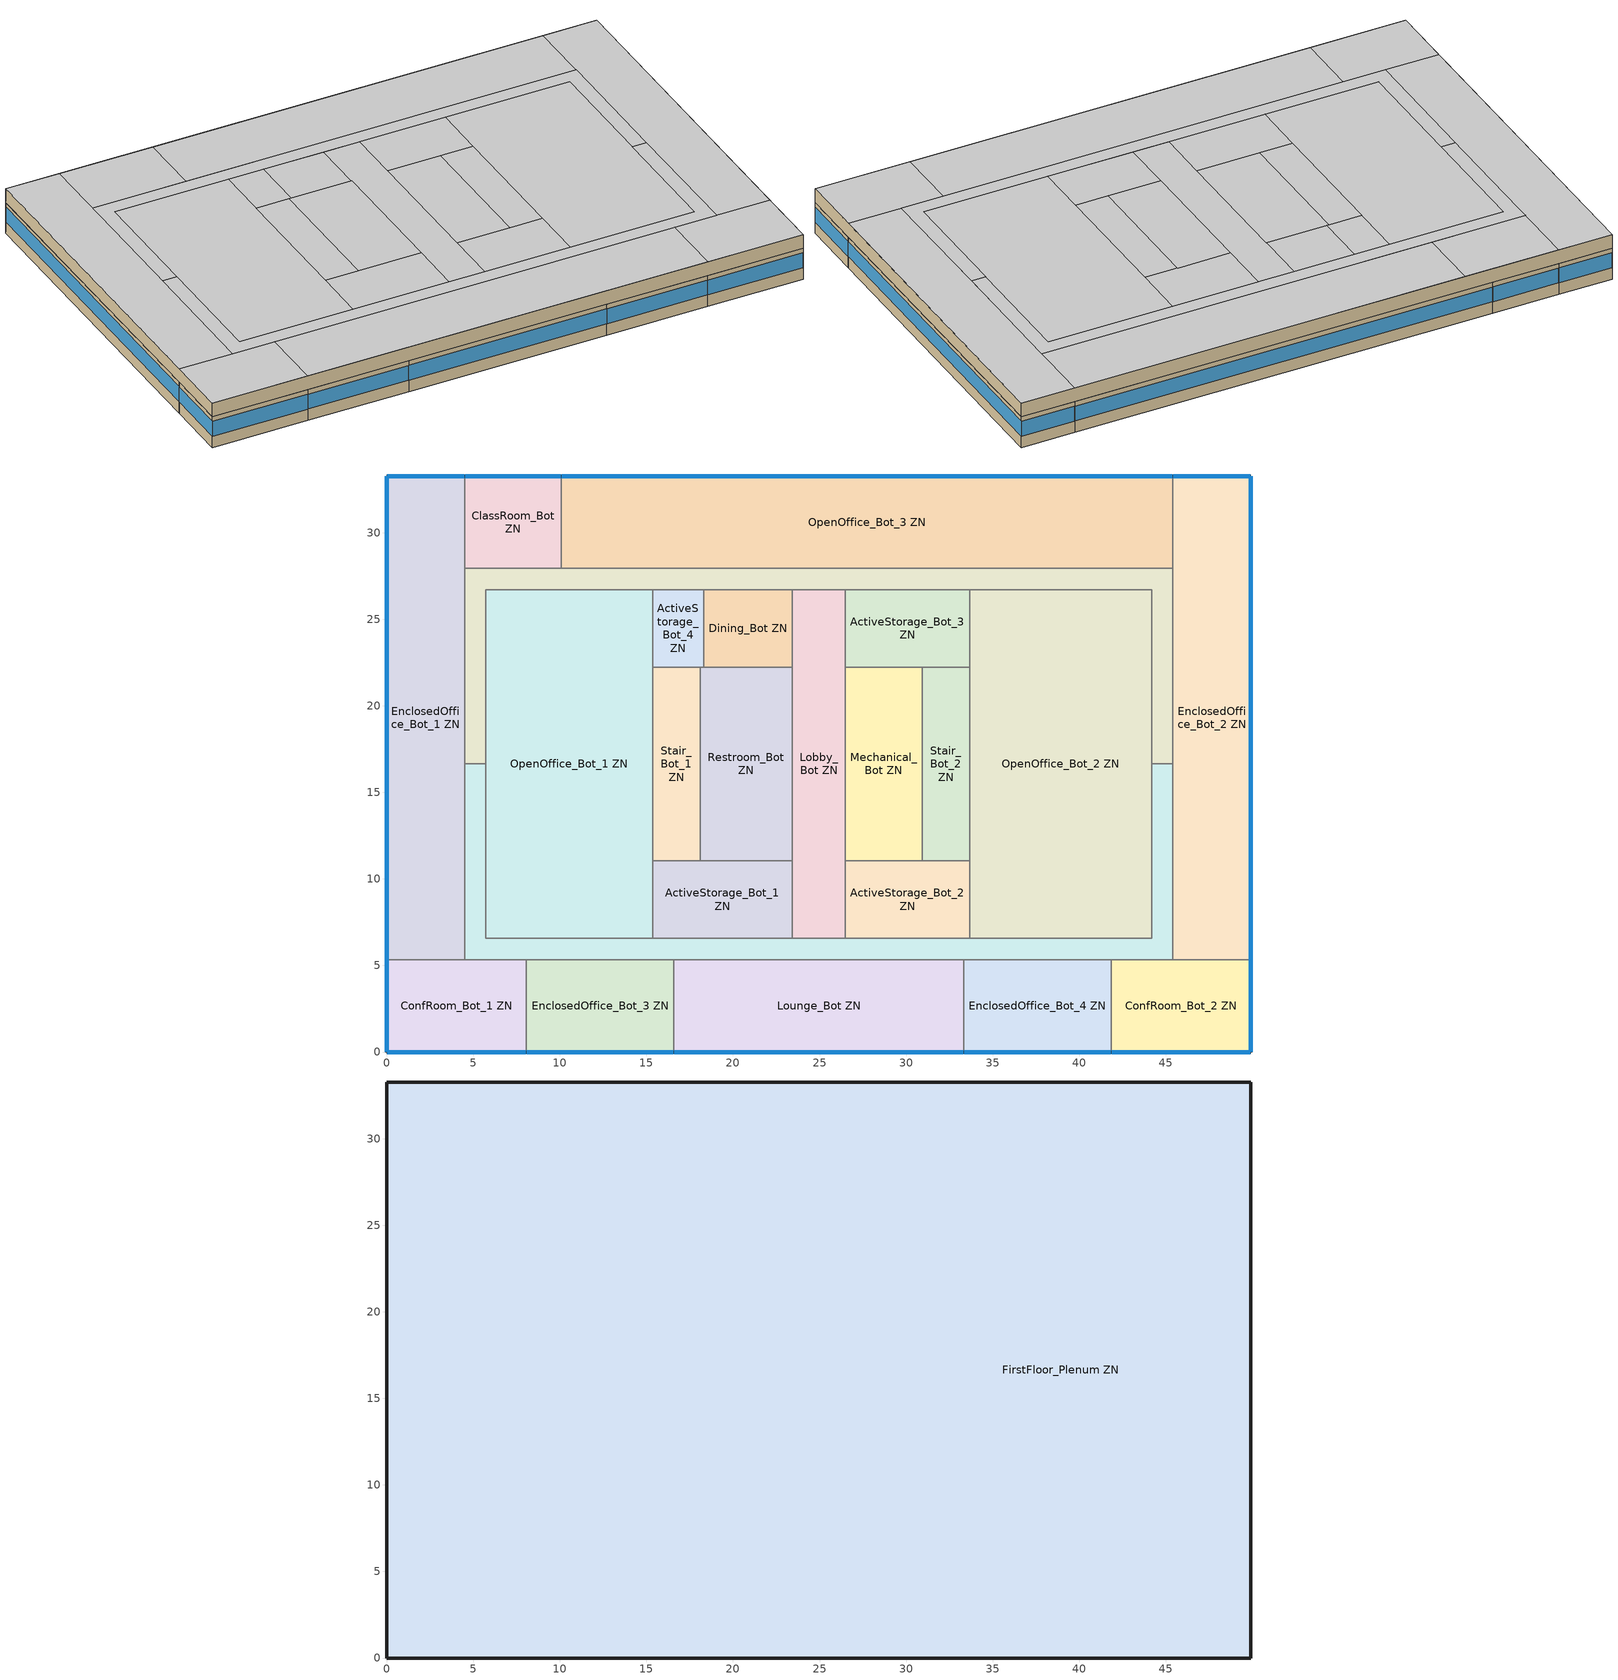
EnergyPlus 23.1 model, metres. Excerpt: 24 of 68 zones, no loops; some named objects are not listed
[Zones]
ActiveStorage_Bot_1 ZN
 floor ground (Foundation F 09 Perim 0 Area 3619): 23.43,11.04 23.43,6.56 15.35,6.56 15.35,11.04 z0
 wall to Restroom_Bot ZN (Typical Interior Wall): 23.43,11.04 18.1,11.04 z0:2.74
 wall to Stair_Bot_1 ZN (Typical Interior Wall): 18.1,11.04 15.35,11.04 z0:2.74
 wall to Lobby_Bot ZN (Typical Interior Wall): 23.43,6.56 23.43,11.04 z0:2.74
 wall to Corridor_Bot_1 ZN (Typical Interior Wall): 15.35,6.56 23.43,6.56 z0:2.74
 wall to OpenOffice_Bot_1 ZN (Typical Interior Wall): 15.35,11.04 15.35,6.56 z0:2.74
ActiveStorage_Bot_2 ZN
 floor ground (Foundation F 09 Perim 0 Area 3222): 33.67,11.04 33.67,6.56 26.48,6.56 26.48,11.04 z0
 wall to Stair_Bot_2 ZN (Typical Interior Wall): 33.67,11.04 30.93,11.04 z0:2.74
 wall to Mechanical_Bot ZN (Typical Interior Wall): 30.93,11.04 26.48,11.04 z0:2.74
 wall to OpenOffice_Bot_2 ZN (Typical Interior Wall): 33.67,6.56 33.67,11.04 z0:2.74
 wall to Corridor_Bot_1 ZN (Typical Interior Wall): 26.48,6.56 33.67,6.56 z0:2.74
 wall to Lobby_Bot ZN (Typical Interior Wall): 26.48,11.04 26.48,6.56 z0:2.74
ActiveStorage_Bot_3 ZN
 floor ground (Foundation F 09 Perim 0 Area 3222): 33.67,26.71 33.67,22.23 26.48,22.23 26.48,26.71 z0
 wall to Corridor_Bot_2 ZN (Typical Interior Wall): 33.67,26.71 26.48,26.71 z0:2.74
 wall to OpenOffice_Bot_2 ZN (Typical Interior Wall): 33.67,22.23 33.67,26.71 z0:2.74
 wall to Stair_Bot_2 ZN (Typical Interior Wall): 30.93,22.23 33.67,22.23 z0:2.74
 wall to Mechanical_Bot ZN (Typical Interior Wall): 26.48,22.23 30.93,22.23 z0:2.74
 wall to Lobby_Bot ZN (Typical Interior Wall): 26.48,26.71 26.48,22.23 z0:2.74
ActiveStorage_Bot_4 ZN
 floor ground (Foundation F 09 Perim 0 Area 1324): 18.31,26.71 18.31,22.23 15.35,22.23 15.35,26.71 z0
 wall to Corridor_Bot_2 ZN (Typical Interior Wall): 18.31,26.71 15.35,26.71 z0:2.74
 wall to Dining_Bot ZN (Typical Interior Wall): 18.31,22.23 18.31,26.71 z0:2.74
 wall to Restroom_Bot ZN (Typical Interior Wall): 18.1,22.23 18.31,22.23 z0:2.74
 wall to Stair_Bot_1 ZN (Typical Interior Wall): 15.35,22.23 18.1,22.23 z0:2.74
 wall to OpenOffice_Bot_1 ZN (Typical Interior Wall): 15.35,26.71 15.35,22.23 z0:2.74
ClassRoom_Bot ZN
 floor ground (Foundation F 09 Perim 558 Area 2979): 10.08,33.27 10.08,27.93 4.5,27.93 4.5,33.27 z0
 wall outside (Typical Insulated Steel Framed Exterior Wall R-18.18): 10.08,33.27 4.5,33.27 z0:2.74
 wall to OpenOffice_Bot_3 ZN (Typical Interior Wall): 10.08,27.93 10.08,33.27 z0:2.74
 wall to Corridor_Bot_2 ZN (Typical Interior Wall): 4.5,27.93 10.08,27.93 z0:2.74
 wall to EnclosedOffice_Bot_1 ZN (Typical Interior Wall): 4.5,33.27 4.5,27.93 z0:2.74
 window (U 0.63 SHGC 0.33 Simple Glazing Window U-0.63 SHGC 0.33): 10.06,33.27 4.53,33.27 z1.02:2.34
ConfRoom_Bot_1 ZN
 floor ground (Foundation F 09 Perim 1341 Area 4311): 8.07,5.34 8.07,0 0,0 0,5.34 z0
 wall outside (Typical Insulated Steel Framed Exterior Wall R-18.18): 0,5.34 0,0 8.07,0 z0:2.74
 wall to Corridor_Bot_1 ZN (Typical Interior Wall): 8.07,5.34 4.5,5.34 z0:2.74
 wall to EnclosedOffice_Bot_1 ZN (Typical Interior Wall): 4.5,5.34 0,5.34 z0:2.74
 wall to EnclosedOffice_Bot_3 ZN (Typical Interior Wall): 8.07,0 8.07,5.34 z0:2.74
 window (U 0.63 SHGC 0.33 Simple Glazing Window U-0.63 SHGC 0.33): 0.03,0 8.04,0 / 0,5.32 0,0.03 z1.02:2.34
ConfRoom_Bot_2 ZN
 floor ground (Foundation F 09 Perim 1341 Area 4311): 49.91,5.34 49.91,0 41.84,0 41.84,5.34 z0
 wall outside (Typical Insulated Steel Framed Exterior Wall R-18.18): 41.84,0 49.91,0 49.91,5.34 z0:2.74
 wall to EnclosedOffice_Bot_2 ZN (Typical Interior Wall): 49.91,5.34 45.41,5.34 z0:2.74
 wall to Corridor_Bot_1 ZN (Typical Interior Wall): 45.41,5.34 41.84,5.34 z0:2.74
 wall to EnclosedOffice_Bot_4 ZN (Typical Interior Wall): 41.84,5.34 41.84,0 z0:2.74
 window (U 0.63 SHGC 0.33 Simple Glazing Window U-0.63 SHGC 0.33): 49.91,0.03 49.91,5.32 / 41.87,0 49.89,0 z1.02:2.34
Corridor_Bot_1 ZN
 floor ground (Foundation F 09 Perim 0 Area 7444): 45.41,16.64 45.41,5.34 4.5,5.34 4.5,16.64 5.72,16.64 5.72,6.56 44.19,6.56 44.19,16.64 z0
 wall to Corridor_Bot_2 ZN (Typical Interior Wall): 5.72,16.64 4.5,16.64 / 45.41,16.64 44.19,16.64 z0:2.74
 wall to OpenOffice_Bot_2 ZN (Typical Interior Wall): 44.19,16.64 44.19,6.56 33.67,6.56 z0:2.74
 wall to OpenOffice_Bot_1 ZN (Typical Interior Wall): 15.35,6.56 5.72,6.56 5.72,16.64 z0:2.74
 wall to Lobby_Bot ZN (Typical Interior Wall): 26.48,6.56 23.43,6.56 z0:2.74
 wall to EnclosedOffice_Bot_2 ZN (Typical Interior Wall): 45.41,5.34 45.41,16.64 z0:2.74
 wall to EnclosedOffice_Bot_3 ZN (Typical Interior Wall): 8.07,5.34 16.57,5.34 z0:2.74
 wall to EnclosedOffice_Bot_4 ZN (Typical Interior Wall): 33.34,5.34 41.84,5.34 z0:2.74
 wall to Lounge_Bot ZN (Typical Interior Wall): 16.57,5.34 33.34,5.34 z0:2.74
 wall to EnclosedOffice_Bot_1 ZN (Typical Interior Wall): 4.5,16.64 4.5,5.34 z0:2.74
Corridor_Bot_2 ZN
 floor ground (Foundation F 09 Perim 0 Area 7444): 45.41,27.93 45.41,16.64 44.19,16.64 44.19,26.71 5.72,26.71 5.72,16.64 4.5,16.64 4.5,27.93 z0
 wall to OpenOffice_Bot_3 ZN (Typical Interior Wall): 45.41,27.93 10.08,27.93 z0:2.74
 wall to EnclosedOffice_Bot_2 ZN (Typical Interior Wall): 45.41,16.64 45.41,27.93 z0:2.74
 wall to OpenOffice_Bot_1 ZN (Typical Interior Wall): 5.72,16.64 5.72,26.71 15.35,26.71 z0:2.74
 wall to Dining_Bot ZN (Typical Interior Wall): 18.31,26.71 23.43,26.71 z0:2.74
 wall to OpenOffice_Bot_2 ZN (Typical Interior Wall): 33.67,26.71 44.19,26.71 44.19,16.64 z0:2.74
 wall to Lobby_Bot ZN (Typical Interior Wall): 23.43,26.71 26.48,26.71 z0:2.74
 wall to EnclosedOffice_Bot_1 ZN (Typical Interior Wall): 4.5,27.93 4.5,16.64 z0:2.74
Dining_Bot ZN
 floor ground (Foundation F 09 Perim 0 Area 2294): 23.43,26.71 23.43,22.23 18.31,22.23 18.31,26.71 z0
 wall to Lobby_Bot ZN (Typical Interior Wall): 23.43,22.23 23.43,26.71 z0:2.74
 wall to Restroom_Bot ZN (Typical Interior Wall): 18.31,22.23 23.43,22.23 z0:2.74
EnclosedOffice_Bot_1 ZN
 floor ground (Foundation F 09 Perim 3244 Area 1258): 4.5,33.27 4.5,5.34 0,5.34 0,33.27 z0
 wall outside (Typical Insulated Steel Framed Exterior Wall R-18.18): 4.5,33.27 0,33.27 0,5.34 z0:2.74
 window (U 0.63 SHGC 0.33 Simple Glazing Window U-0.63 SHGC 0.33): 4.48,33.27 0.03,33.27 z1.02:2.34; 0,33.25 0,5.37 z1.02:2.33
EnclosedOffice_Bot_2 ZN
 floor ground (Foundation F 09 Perim 3244 Area 1258): 49.91,33.27 49.91,5.34 45.41,5.34 45.41,33.27 z0
 wall outside (Typical Insulated Steel Framed Exterior Wall R-18.18): 49.91,5.34 49.91,33.27 45.41,33.27 z0:2.74
 wall to OpenOffice_Bot_3 ZN (Typical Interior Wall): 45.41,33.27 45.41,27.93 z0:2.74
 window (U 0.63 SHGC 0.33 Simple Glazing Window U-0.63 SHGC 0.33): 49.89,33.27 45.43,33.27 z1.02:2.34; 49.91,5.37 49.91,33.25 z1.02:2.33
EnclosedOffice_Bot_3 ZN
 floor ground (Foundation F 09 Perim 85 Area 4543): 16.57,5.34 16.57,0 8.07,0 8.07,5.34 z0
 wall outside (Typical Insulated Steel Framed Exterior Wall R-18.18): 8.07,0 16.57,0 z0:2.74
 wall to Lounge_Bot ZN (Typical Interior Wall): 16.57,0 16.57,5.34 z0:2.74
 window (U 0.63 SHGC 0.33 Simple Glazing Window U-0.63 SHGC 0.33): 8.09,0 16.55,0 z1.02:2.34
EnclosedOffice_Bot_4 ZN
 floor ground (Foundation F 09 Perim 85 Area 4543): 41.84,5.34 41.84,0 33.34,0 33.34,5.34 z0
 wall outside (Typical Insulated Steel Framed Exterior Wall R-18.18): 33.34,0 41.84,0 z0:2.74
 wall to Lounge_Bot ZN (Typical Interior Wall): 33.34,5.34 33.34,0 z0:2.74
 window (U 0.63 SHGC 0.33 Simple Glazing Window U-0.63 SHGC 0.33): 33.36,0 41.82,0 z1.02:2.34
Lobby_Bot ZN
 floor ground (Foundation F 09 Perim 0 Area 6143): 26.48,26.71 26.48,6.56 23.43,6.56 23.43,26.71 z0
 wall to Mechanical_Bot ZN (Typical Interior Wall): 26.48,11.04 26.48,22.23 z0:2.74
 wall to Restroom_Bot ZN (Typical Interior Wall): 23.43,22.23 23.43,11.04 z0:2.74
Lounge_Bot ZN
 floor ground (Foundation F 09 Perim 1676 Area 8955): 33.34,5.34 33.34,0 16.57,0 16.57,5.34 z0
 wall outside (Typical Insulated Steel Framed Exterior Wall R-18.18): 16.57,0 33.34,0 z0:2.74
 window (U 0.63 SHGC 0.33 Simple Glazing Window U-0.63 SHGC 0.33): 16.6,0 33.31,0 z1.02:2.33
Mechanical_Bot ZN
 floor ground (Foundation F 09 Perim 0 Area 4981): 30.93,22.23 30.93,11.04 26.48,11.04 26.48,22.23 z0
 wall to Stair_Bot_2 ZN (Typical Interior Wall): 30.93,11.04 30.93,22.23 z0:2.74
OpenOffice_Bot_1 ZN
 floor ground (Foundation F 09 Perim 0 Area 1941): 15.35,26.71 15.35,6.56 5.72,6.56 5.72,26.71 z0
 wall to Stair_Bot_1 ZN (Typical Interior Wall): 15.35,11.04 15.35,22.23 z0:2.74
OpenOffice_Bot_2 ZN
 floor ground (Foundation F 09 Perim 0 Area 21192): 44.19,26.71 44.19,6.56 33.67,6.56 33.67,26.71 z0
 wall to Stair_Bot_2 ZN (Typical Interior Wall): 33.67,22.23 33.67,11.04 z0:2.74
OpenOffice_Bot_3 ZN
 floor ground (Foundation F 09 Perim 3533 Area 18865): 45.41,33.27 45.41,27.93 10.08,27.93 10.08,33.27 z0
 wall outside (Typical Insulated Steel Framed Exterior Wall R-18.18): 45.41,33.27 10.08,33.27 z0:2.74
 window (U 0.63 SHGC 0.33 Simple Glazing Window U-0.63 SHGC 0.33): 45.38,33.27 10.11,33.27 z1.02:2.33
Restroom_Bot ZN
 floor ground (Foundation F 09 Perim 0 Area 5971): 23.43,22.23 23.43,11.04 18.1,11.04 18.1,22.23 z0
 wall to Stair_Bot_1 ZN (Typical Interior Wall): 18.1,22.23 18.1,11.04 z0:2.74
Stair_Bot_1 ZN
 floor ground (Foundation F 09 Perim 0 Area 3071): 18.1,22.23 18.1,11.04 15.35,11.04 15.35,22.23 z0
Stair_Bot_2 ZN
 floor ground (Foundation F 09 Perim 0 Area 3071): 33.67,22.23 33.67,11.04 30.93,11.04 30.93,22.23 z0
FirstFloor_Plenum ZN
 floor to Stair_Bot_2 ZN (Typical Interior Floor): 33.67,22.23 33.67,11.04 30.93,11.04 30.93,22.23 z2.74
 floor to ConfRoom_Bot_2 ZN (Typical Interior Floor): 49.91,5.34 49.91,0 41.84,0 41.84,5.34 z2.74
 floor to Lobby_Bot ZN (Typical Interior Floor): 26.48,26.71 26.48,6.56 23.43,6.56 23.43,26.71 z2.74
 floor to OpenOffice_Bot_3 ZN (Typical Interior Floor): 45.41,33.27 45.41,27.93 10.08,27.93 10.08,33.27 z2.74
 floor to Restroom_Bot ZN (Typical Interior Floor): 23.43,22.23 23.43,11.04 18.1,11.04 18.1,22.23 z2.74
 floor to EnclosedOffice_Bot_3 ZN (Typical Interior Floor): 16.57,5.34 16.57,0 8.07,0 8.07,5.34 z2.74
 floor to Lounge_Bot ZN (Typical Interior Floor): 33.34,5.34 33.34,0 16.57,0 16.57,5.34 z2.74
 floor to ActiveStorage_Bot_2 ZN (Typical Interior Floor): 33.67,11.04 33.67,6.56 26.48,6.56 26.48,11.04 z2.74
 floor to OpenOffice_Bot_1 ZN (Typical Interior Floor): 15.35,26.71 15.35,6.56 5.72,6.56 5.72,26.71 z2.74
 floor to ActiveStorage_Bot_4 ZN (Typical Interior Floor): 18.31,26.71 18.31,22.23 15.35,22.23 15.35,26.71 z2.74
 floor to EnclosedOffice_Bot_2 ZN (Typical Interior Floor): 49.91,33.27 49.91,5.34 45.41,5.34 45.41,33.27 z2.74
 floor to Stair_Bot_1 ZN (Typical Interior Floor): 18.1,22.23 18.1,11.04 15.35,11.04 15.35,22.23 z2.74
 floor to Corridor_Bot_2 ZN (Typical Interior Floor): 45.41,27.93 45.41,16.64 44.19,16.64 44.19,26.71 5.72,26.71 5.72,16.64 4.5,16.64 4.5,27.93 z2.74
 floor to Dining_Bot ZN (Typical Interior Floor): 23.43,26.71 23.43,22.23 18.31,22.23 18.31,26.71 z2.74
 floor to ActiveStorage_Bot_3 ZN (Typical Interior Floor): 33.67,26.71 33.67,22.23 26.48,22.23 26.48,26.71 z2.74
 floor to ClassRoom_Bot ZN (Typical Interior Floor): 10.08,33.27 10.08,27.93 4.5,27.93 4.5,33.27 z2.74
 floor to Corridor_Bot_1 ZN (Typical Interior Floor): 45.41,16.64 45.41,5.34 4.5,5.34 4.5,16.64 5.72,16.64 5.72,6.56 44.19,6.56 44.19,16.64 z2.74
 floor to OpenOffice_Bot_2 ZN (Typical Interior Floor): 44.19,26.71 44.19,6.56 33.67,6.56 33.67,26.71 z2.74
 floor to Mechanical_Bot ZN (Typical Interior Floor): 30.93,22.23 30.93,11.04 26.48,11.04 26.48,22.23 z2.74
 floor to ConfRoom_Bot_1 ZN (Typical Interior Floor): 8.07,5.34 8.07,0 0,0 0,5.34 z2.74
 floor to EnclosedOffice_Bot_4 ZN (Typical Interior Floor): 41.84,5.34 41.84,0 33.34,0 33.34,5.34 z2.74
 floor to ActiveStorage_Bot_1 ZN (Typical Interior Floor): 23.43,11.04 23.43,6.56 15.35,6.56 15.35,11.04 z2.74
 floor to EnclosedOffice_Bot_1 ZN (Typical Interior Floor): 4.5,33.27 4.5,5.34 0,5.34 0,33.27 z2.74
 wall outside (Typical Insulated Steel Framed Exterior Wall R-18.18): 49.91,33.27 0,33.27 0,0 49.91,0 49.91,33.27 z2.74:3.96
 ceiling to Mechanical_Mid ZN (Typical Interior Ceiling): 30.93,11.04 30.93,22.23 26.48,22.23 26.48,11.04 z3.96
 ceiling to ActiveStorage_Mid_3 ZN (Typical Interior Ceiling): 33.67,22.23 33.67,26.71 26.48,26.71 26.48,22.23 z3.96
 ceiling to Corridor_Mid_1 ZN (Typical Interior Ceiling): 45.41,5.34 45.41,16.64 44.19,16.64 44.19,6.56 5.72,6.56 5.72,16.64 4.5,16.64 4.5,5.34 z3.96
 ceiling to EnclosedOffice_Mid_1 ZN (Typical Interior Ceiling): 4.5,5.34 4.5,33.27 0,33.27 0,5.34 z3.96
 ceiling to ActiveStorage_Mid_1 ZN (Typical Interior Ceiling): 23.43,6.56 23.43,11.04 15.35,11.04 15.35,6.56 z3.96
 ceiling to Stair_Mid_2 ZN (Typical Interior Ceiling): 33.67,11.04 33.67,22.23 30.93,22.23 30.93,11.04 z3.96
 ceiling to ActiveStorage_Mid_2 ZN (Typical Interior Ceiling): 33.67,6.56 33.67,11.04 26.48,11.04 26.48,6.56 z3.96
 ceiling to Stair_Mid_1 ZN (Typical Interior Ceiling): 18.1,11.04 18.1,22.23 15.35,22.23 15.35,11.04 z3.96
 ceiling to OpenOffice_Mid_2 ZN (Typical Interior Ceiling): 44.19,6.56 44.19,26.71 33.67,26.71 33.67,6.56 z3.96
 ceiling to Corridor_Mid_2 ZN (Typical Interior Ceiling): 45.41,16.64 45.41,27.93 4.5,27.93 4.5,16.64 5.72,16.64 5.72,26.71 44.19,26.71 44.19,16.64 z3.96
 ceiling to OpenOffice_Mid_1 ZN (Typical Interior Ceiling): 15.35,6.56 15.35,26.71 5.72,26.71 5.72,6.56 z3.96
 ceiling to OpenOffice_Mid_4 ZN (Typical Interior Ceiling): 41.84,0 41.84,5.34 8.07,5.34 8.07,0 z3.96
 ceiling to ConfRoom_Mid_1 ZN (Typical Interior Ceiling): 8.07,0 8.07,5.34 0,5.34 0,0 z3.96
 ceiling to EnclosedOffice_Mid_3 ZN (Typical Interior Ceiling): 12.39,27.93 12.39,33.27 4.5,33.27 4.5,27.93 z3.96
 ceiling to ConfRoom_Mid_2 ZN (Typical Interior Ceiling): 49.91,0 49.91,5.34 41.84,5.34 41.84,0 z3.96
 ceiling to EnclosedOffice_Mid_2 ZN (Typical Interior Ceiling): 49.91,5.34 49.91,33.27 45.41,33.27 45.41,5.34 z3.96
 ceiling to OpenOffice_Mid_3 ZN (Typical Interior Ceiling): 45.41,27.93 45.41,33.27 12.39,33.27 12.39,27.93 z3.96
 ceiling to Restroom_Mid ZN (Typical Interior Ceiling): 23.43,11.04 23.43,22.23 18.1,22.23 18.1,11.04 z3.96
 ceiling to Lobby_Mid ZN (Typical Interior Ceiling): 26.48,6.56 26.48,26.71 23.43,26.71 23.43,6.56 z3.96
 ceiling to ActiveStorage_Mid_4 ZN (Typical Interior Ceiling): 18.31,22.23 18.31,26.71 15.35,26.71 15.35,22.23 z3.96
 ceiling to Dining_Mid ZN (Typical Interior Ceiling): 23.43,22.23 23.43,26.71 18.31,26.71 18.31,22.23 z3.96
[Building]
-MediumOfficeDetailed-ASHRAE 169-2013-5B created: 2023-06-22 23:55:44 -0700: North Axis {deg}=0; Terrain=City
[Site:Location]
Denver-Aurora-Buckley AFB_CO_USA: Latitude {deg}=39.72; Longitude {deg}=-104.75; Time Zone {hr}=-7; Elevation {m}=1726
[SizingPeriod:DesignDay] Day of Month=21; Dry-Bulb Temperature Range Modifier Type=DefaultMultipliers; Humidity Condition Type=Wetbulb; Barometric Pressure {Pa}=82237; Rain Indicator=No; Snow Indicator=No; Daylight Saving Time Indicator=No; Begin Environment Reset Mode=FullResetAtBeginEnvironment
Name | Month | Day Type | Maximum Dry-Bulb Temperature {C} | Daily Dry-Bulb Temperature Range {deltaC} | Wetbulb or DewPoint at Maximum Dry-Bulb {C} | Wind Speed {m/s} | Wind Direction {deg} | Solar Model Indicator | ASHRAE Clear Sky Optical Depth for Beam Irradiance (taub) | ASHRAE Clear Sky Optical Depth for Diffuse Irradiance (taud) | Sky Clearness
Denver-Aurora-Buckley.AFB_CO_USA Ann Clg .4% Condns DB=>MWB | 7 | SummerDesignDay | 33.9 | 14.8 | 15 | 3.6 | 30 | ASHRAETau | 0.423 | 2.02
Denver-Aurora-Buckley.AFB_CO_USA Ann Htg 99.6% Condns DB | 12 | WinterDesignDay | -17.9 | 0 | -17.9 | 2.5 | 180 | ASHRAEClearSky |  |  | 0
[Site:GroundTemperature:FCfactorMethod]
January Ground Temperature {C}=7.1; February Ground Temperature {C}=3; March Ground Temperature {C}=-1; April Ground Temperature {C}=0.8; May Ground Temperature {C}=-0.2; June Ground Temperature {C}=4.8; July Ground Temperature {C}=6.1; August Ground Temperature {C}=13.7; September Ground Temperature {C}=22.2; October Ground Temperature {C}=22.7; November Ground Temperature {C}=21.7; December Ground Temperature {C}=18.5
[Site:WaterMainsTemperature]
Calculation Method=Correlation; Annual Average Outdoor Air Temperature {C}=9.95; Maximum Difference In Monthly Average Outdoor Air Temperatures {deltaC}=23.7
[Material] Thermal Absorptance=0.9; Solar Absorptance=0.7
Name | Roughness | Thickness {m} | Conductivity {W/m-K} | Density {kg/m3} | Specific Heat {J/kg-K} | Visible Absorptance
100mm Normalweight concrete floor | MediumSmooth | 0.1016 | 2.31 | 2322 | 832 | 0.7
25mm Stucco | Smooth | 0.0254 | 0.72 | 1856 | 840 | 0.7
5/8 in. Gypsum Board | MediumSmooth | 0.0159 | 0.16 | 800 | 1090 | 0.7
G01 13mm gypsum board | Smooth | 0.0127 | 0.16 | 800 | 1090 | 0.5
Std Wood 6inch | MediumSmooth | 0.15 | 0.12 | 540 | 1210 | 0.7
[Material:NoMass] Thermal Absorptance=0.9; Solar Absorptance=0.7
Name | Roughness | Thermal Resistance {m2-K/W} | Visible Absorptance
CP02 CARPET PAD | VeryRough | 0.21648 | 0.8
Typical Insulation R-16.0 | Smooth | 2.81828 | 0.7
[WindowMaterial:SimpleGlazingSystem]
U 0.63 SHGC 0.33 Simple Glazing U-0.63 SHGC 0.33: U-Factor {W/m2-K}=3.57731; Solar Heat Gain Coefficient=0.33
[Construction]
InteriorFurnishings: Std Wood 6inch
Typical Insulated Steel Framed Exterior Wall R-18.18: 25mm Stucco, 5/8 in. Gypsum Board, Typical Insulation R-16.0, 5/8 in. Gypsum Board
Typical Interior Ceiling: CP02 CARPET PAD, 100mm Normalweight concrete floor
Typical Interior Floor: 100mm Normalweight concrete floor, CP02 CARPET PAD
Typical Interior Wall: G01 13mm gypsum board, G01 13mm gypsum board
U 0.63 SHGC 0.33 Simple Glazing Window U-0.63 SHGC 0.33: U 0.63 SHGC 0.33 Simple Glazing U-0.63 SHGC 0.33
[Construction:FfactorGroundFloor] F-Factor {W/m-K}=0.899982
Name | Area {m2} | PerimeterExposed {m}
Foundation F 09 Perim 0 Area 1324 | 13.2423 | 0
Foundation F 09 Perim 0 Area 1941 | 194.104 | 0
Foundation F 09 Perim 0 Area 21192 | 211.924 | 0
Foundation F 09 Perim 0 Area 2294 | 22.9429 | 0
Foundation F 09 Perim 0 Area 3071 | 30.7059 | 0
Foundation F 09 Perim 0 Area 3222 | 32.2239 | 0
Foundation F 09 Perim 0 Area 3619 | 36.1853 | 0
Foundation F 09 Perim 0 Area 4981 | 49.8082 | 0
Foundation F 09 Perim 0 Area 5971 | 59.7059 | 0
Foundation F 09 Perim 0 Area 6143 | 61.4273 | 0
Foundation F 09 Perim 0 Area 7444 | 74.4405 | 0
Foundation F 09 Perim 1341 Area 4311 | 43.1055 | 13.4112
Foundation F 09 Perim 1676 Area 8955 | 89.5522 | 16.764
Foundation F 09 Perim 3244 Area 1258 | 125.799 | 32.4358
Foundation F 09 Perim 3533 Area 18865 | 188.648 | 35.32505
Foundation F 09 Perim 558 Area 2979 | 29.791 | 5.578475
Foundation F 09 Perim 85 Area 4543 | 45.4291 | 8.50424
[Space]
Name | Zone | Space Type
ActiveStorage_Bot_1 | ActiveStorage_Bot_1 ZN | MediumOffice - Storage
ActiveStorage_Bot_2 | ActiveStorage_Bot_2 ZN | MediumOffice - Storage
ActiveStorage_Bot_3 | ActiveStorage_Bot_3 ZN | MediumOffice - Storage
ActiveStorage_Bot_4 | ActiveStorage_Bot_4 ZN | MediumOffice - Storage
ClassRoom_Bot | ClassRoom_Bot ZN | MediumOffice - Classroom
ConfRoom_Bot_1 | ConfRoom_Bot_1 ZN | MediumOffice - Conference
ConfRoom_Bot_2 | ConfRoom_Bot_2 ZN | MediumOffice - Conference
Corridor_Bot_1 | Corridor_Bot_1 ZN | MediumOffice - Corridor
Corridor_Bot_2 | Corridor_Bot_2 ZN | MediumOffice - Corridor
Dining_Bot | Dining_Bot ZN | MediumOffice - Dining
EnclosedOffice_Bot_1 | EnclosedOffice_Bot_1 ZN | MediumOffice - ClosedOffice
EnclosedOffice_Bot_2 | EnclosedOffice_Bot_2 ZN | MediumOffice - ClosedOffice
EnclosedOffice_Bot_3 | EnclosedOffice_Bot_3 ZN | MediumOffice - ClosedOffice
EnclosedOffice_Bot_4 | EnclosedOffice_Bot_4 ZN | MediumOffice - ClosedOffice
FirstFloor_Plenum | FirstFloor_Plenum ZN | Plenum Space Type
Lobby_Bot | Lobby_Bot ZN | MediumOffice - Lobby
Lounge_Bot | Lounge_Bot ZN | MediumOffice - Lobby
Mechanical_Bot | Mechanical_Bot ZN | MediumOffice - Elec/MechRoom
OpenOffice_Bot_1 | OpenOffice_Bot_1 ZN | MediumOffice - OpenOffice
OpenOffice_Bot_2 | OpenOffice_Bot_2 ZN | MediumOffice - OpenOffice
OpenOffice_Bot_3 | OpenOffice_Bot_3 ZN | MediumOffice - OpenOffice
Restroom_Bot | Restroom_Bot ZN | MediumOffice - Restroom
Stair_Bot_1 | Stair_Bot_1 ZN | MediumOffice - Stair
Stair_Bot_2 | Stair_Bot_2 ZN | MediumOffice - Stair
[SpaceList]
MediumOffice - Storage: ActiveStorage_Bot_2, ActiveStorage_Bot_4, ActiveStorage_Mid_4, ActiveStorage_Mid_2, ActiveStorage_Bot_3, ActiveStorage_Bot_1, ActiveStorage_Mid_1, ActiveStorage_Top_2, ActiveStorage_Mid_3, ActiveStorage_Top_4, ActiveStorage_Top_3, ActiveStorage_Top_1
MediumOffice - Classroom: ClassRoom_Bot
MediumOffice - Conference: ConfRoom_Bot_1, ConfRoom_Bot_2, ConfRoom_Top_2, ConfRoom_Mid_2, ConfRoom_Mid_1, ConfRoom_Top_1
MediumOffice - Corridor: Corridor_Bot_1, Corridor_Bot_2, Corridor_Top_1, Corridor_Mid_1, Corridor_Mid_2, Corridor_Top_2
MediumOffice - Dining: Dining_Bot, Dining_Mid, Dining_Top
MediumOffice - ClosedOffice: EnclosedOffice_Top_3, EnclosedOffice_Bot_3, EnclosedOffice_Bot_1, EnclosedOffice_Bot_4, EnclosedOffice_Mid_2, EnclosedOffice_Bot_2, EnclosedOffice_Mid_1, EnclosedOffice_Mid_3, EnclosedOffice_Top_2, EnclosedOffice_Top_1
Plenum Space Type: MidFloor_Plenum, FirstFloor_Plenum, TopFloor_Plenum
MediumOffice - Lobby: Lounge_Bot, Lobby_Bot, Lobby_Top, Lobby_Mid
MediumOffice - Elec/MechRoom: Mechanical_Bot, Mechanical_Mid, Mechanical_Top
MediumOffice - OpenOffice: OpenOffice_Top_4, OpenOffice_Mid_1, OpenOffice_Top_1, OpenOffice_Bot_2, OpenOffice_Bot_3, OpenOffice_Bot_1, OpenOffice_Top_3, OpenOffice_Mid_4, OpenOffice_Mid_2, OpenOffice_Mid_3, OpenOffice_Top_2
MediumOffice - Restroom: Restroom_Bot, Restroom_Mid, Restroom_Top
MediumOffice - Stair: Stair_Top_2, Stair_Bot_2, Stair_Bot_1, Stair_Mid_2, Stair_Top_1, Stair_Mid_1
[Zone] Multiplier=1
Name | Part of Total Floor Area
ActiveStorage_Bot_1 ZN; ActiveStorage_Bot_2 ZN; ActiveStorage_Bot_3 ZN; ActiveStorage_Bot_4 ZN; ClassRoom_Bot ZN; ConfRoom_Bot_1 ZN; ConfRoom_Bot_2 ZN; Corridor_Bot_1 ZN; Corridor_Bot_2 ZN; Dining_Bot ZN; EnclosedOffice_Bot_1 ZN; EnclosedOffice_Bot_2 ZN; EnclosedOffice_Bot_3 ZN; EnclosedOffice_Bot_4 ZN; Lobby_Bot ZN; Lounge_Bot ZN; Mechanical_Bot ZN; OpenOffice_Bot_1 ZN; OpenOffice_Bot_2 ZN; OpenOffice_Bot_3 ZN; Restroom_Bot ZN; Stair_Bot_1 ZN; Stair_Bot_2 ZN | Yes
FirstFloor_Plenum ZN | No
[InternalMass] Construction=InteriorFurnishings
Name | Zone or ZoneList | Space or SpaceList | Surface Area {m2}
ActiveStorage_Bot_1 Mass | ActiveStorage_Bot_1 ZN | ActiveStorage_Bot_1 | 72.3705
ActiveStorage_Bot_2 Mass | ActiveStorage_Bot_2 ZN | ActiveStorage_Bot_2 | 64.4479
ActiveStorage_Bot_3 Mass | ActiveStorage_Bot_3 ZN | ActiveStorage_Bot_3 | 64.4479
ActiveStorage_Bot_4 Mass | ActiveStorage_Bot_4 ZN | ActiveStorage_Bot_4 | 26.4846
ClassRoom_Bot Mass | ClassRoom_Bot ZN | ClassRoom_Bot | 59.582
ConfRoom_Bot_1 Mass | ConfRoom_Bot_1 ZN | ConfRoom_Bot_1 | 86.211
ConfRoom_Bot_2 Mass | ConfRoom_Bot_2 ZN | ConfRoom_Bot_2 | 86.211
Corridor_Bot_1 Mass | Corridor_Bot_1 ZN | Corridor_Bot_1 | 148.881
Corridor_Bot_2 Mass | Corridor_Bot_2 ZN | Corridor_Bot_2 | 148.881
Dining_Bot Mass | Dining_Bot ZN | Dining_Bot | 45.8859
EnclosedOffice_Bot_1 Mass | EnclosedOffice_Bot_1 ZN | EnclosedOffice_Bot_1 | 251.597
EnclosedOffice_Bot_2 Mass | EnclosedOffice_Bot_2 ZN | EnclosedOffice_Bot_2 | 251.597
EnclosedOffice_Bot_3 Mass | EnclosedOffice_Bot_3 ZN | EnclosedOffice_Bot_3 | 90.8582
EnclosedOffice_Bot_4 Mass | EnclosedOffice_Bot_4 ZN | EnclosedOffice_Bot_4 | 90.8582
FirstFloor_Plenum Mass | FirstFloor_Plenum ZN | FirstFloor_Plenum | 3321.48
Lobby_Bot Mass | Lobby_Bot ZN | Lobby_Bot | 122.855
Lounge_Bot Mass | Lounge_Bot ZN | Lounge_Bot | 179.104
Mechanical_Bot Mass | Mechanical_Bot ZN | Mechanical_Bot | 99.6165
OpenOffice_Bot_1 Mass | OpenOffice_Bot_1 ZN | OpenOffice_Bot_1 | 388.208
OpenOffice_Bot_2 Mass | OpenOffice_Bot_2 ZN | OpenOffice_Bot_2 | 423.848
OpenOffice_Bot_3 Mass | OpenOffice_Bot_3 ZN | OpenOffice_Bot_3 | 377.296
Restroom_Bot Mass | Restroom_Bot ZN | Restroom_Bot | 119.412
Stair_Bot_1 Mass | Stair_Bot_1 ZN | Stair_Bot_1 | 61.4118
Stair_Bot_2 Mass | Stair_Bot_2 ZN | Stair_Bot_2 | 61.4118
[People] Number of People Schedule=OfficeMedium BLDG_OCC_SCH; Number of People Calculation Method=People/Area; Fraction Radiant=0.3; Activity Level Schedule=OfficeMedium ACTIVITY_SCH; Work Efficiency Schedule=Work Efficiency Schedule; Clothing Insulation Schedule=Clothing Schedule; Air Velocity Schedule=Air Velocity Schedule
Name | Zone or ZoneList or Space or SpaceList | People per Floor Area {person/m2}
MediumOffice - Classroom People | MediumOffice - Classroom | 0.376737
MediumOffice - Conference People | MediumOffice - Conference | 0.538196
MediumOffice - Dining People | MediumOffice - Dining | 0.107639
MediumOffice - ClosedOffice People | MediumOffice - ClosedOffice | 0.0511286
MediumOffice - Lobby People | MediumOffice - Lobby | 0.107639
MediumOffice - OpenOffice People | MediumOffice - OpenOffice | 0.0565105
[Lights] Schedule=OfficeMedium BLDG_LIGHT_SCH_2013; Design Level Calculation Method=Watts/Area; Return Air Fraction=0; Fraction Radiant=0.7; Fraction Visible=0.2; Fraction Replaceable=0
Name | Zone or ZoneList or Space or SpaceList | Watts per Zone Floor Area {W/m2}
MediumOffice - Storage Lights | MediumOffice - Storage | 4.09029
MediumOffice - Classroom Lights | MediumOffice - Classroom | 7.64238
MediumOffice - Conference Lights | MediumOffice - Conference | 10.441
MediumOffice - Corridor Lights | MediumOffice - Corridor | 4.4132
MediumOffice - Dining Lights | MediumOffice - Dining | 4.62848
MediumOffice - ClosedOffice Lights | MediumOffice - ClosedOffice | 7.96529
MediumOffice - Lobby Lights | MediumOffice - Lobby | 9.04168
MediumOffice - Elec/MechRoom Lights | MediumOffice - Elec/MechRoom | 4.62848
MediumOffice - OpenOffice Lights | MediumOffice - OpenOffice | 6.56599
MediumOffice - Restroom Lights | MediumOffice - Restroom | 6.78126
MediumOffice - Stair Lights | MediumOffice - Stair | 5.27432
[ElectricEquipment] Fraction Radiant=0.5
Name | Zone or ZoneList or Space or SpaceList | Schedule | Design Level Calculation Method | Watts per Zone Floor Area {W/m2} | Fraction Latent | Fraction Lost | Design Level {W}
MediumOffice - Classroom Elec Equip | MediumOffice - Classroom | OfficeMedium BLDG_EQUIP_SCH_2013 | Watts/Area | 9.99967 | 0 | 0
MediumOffice - Conference Elec Equip | MediumOffice - Conference | OfficeMedium BLDG_EQUIP_SCH_2013 | Watts/Area | 10.7639 | 0 | 0
MediumOffice - Corridor Elec Equip | MediumOffice - Corridor | OfficeMedium BLDG_EQUIP_SCH_2013 | Watts/Area | 3.12153 | 0 | 0
MediumOffice - Dining Elec Equip | MediumOffice - Dining | OfficeMedium BLDG_EQUIP_SCH_2013 | Watts/Area | 10.7639 | 0 | 0
MediumOffice - ClosedOffice Elec Equip | MediumOffice - ClosedOffice | OfficeMedium BLDG_EQUIP_SCH_2013 | Watts/Area | 9.3646 | 0 | 0
MediumOffice - Lobby Elec Equip | MediumOffice - Lobby | OfficeMedium BLDG_EQUIP_SCH_2013 | Watts/Area | 2.90626 | 0 | 0
2 Elevator Fans | Lobby_Bot | OfficeMedium ELEV_LIGHT_FAN_SCH_ADD_DF | EquipmentLevel |  |  |  | 61.9152
2 Elevator Lift Motors | Lobby_Bot | OfficeMedium BLDG_ELEVATORS | EquipmentLevel |  |  |  | 32110
2 Elevator Lights | Lobby_Bot | OfficeMedium ELEV_LIGHT_FAN_SCH_ADD_DF | EquipmentLevel |  |  |  | 64.6971
MediumOffice - Elec/MechRoom Elec Equip | MediumOffice - Elec/MechRoom | OfficeMedium BLDG_EQUIP_SCH_2013 | Watts/Area | 2.90626 | 0 | 0
MediumOffice - OpenOffice Elec Equip | MediumOffice - OpenOffice | OfficeMedium BLDG_EQUIP_SCH_2013 | Watts/Area | 10.3334 | 0 | 0
MediumOffice - Restroom Elec Equip | MediumOffice - Restroom | OfficeMedium BLDG_EQUIP_SCH_2013 | Watts/Area | 2.90626 | 0 | 0
[Daylighting:Controls] Lighting Control Type=Continuous; Minimum Input Power Fraction for Continuous or ContinuousOff Dimming Control=0.2; Minimum Light Output Fraction for Continuous or ContinuousOff Dimming Control=0.2; Number of Stepped Control Steps=1; Probability Lighting will be Reset When Needed in Manual Stepped Control=1; Glare Calculation Azimuth Angle of View Direction Clockwise from Zone y-Axis {deg}=-0; Maximum Allowable Discomfort Glare Index=22
Name | Zone or Space | Glare Calculation Daylighting Reference Point | Daylighting Reference Point 1 | Fraction of Lights Controlled by Reference Point 1 | Illuminance Setpoint at Reference Point 1 {lux} | Daylighting Reference Point 2 | Fraction of Lights Controlled by Reference Point 2 | Illuminance Setpoint at Reference Point 2 {lux}
ConfRoom_Bot_1 ZN DaylightingControls | ConfRoom_Bot_1 ZN | ConfRoom_Bot_1 Daylt Sensor 1 | ConfRoom_Bot_1 Daylt Sensor 1 | 0.601 | 375 | ConfRoom_Bot_1 Daylt Sensor 2 | 0.347 | 375
ConfRoom_Bot_2 ZN DaylightingControls | ConfRoom_Bot_2 ZN | ConfRoom_Bot_2 Daylt Sensor 1 | ConfRoom_Bot_2 Daylt Sensor 1 | 0.601 | 375 | ConfRoom_Bot_2 Daylt Sensor 2 | 0.347 | 375
Lounge_Bot ZN DaylightingControls | Lounge_Bot ZN | Lounge_Bot Daylt Sensor 1 | Lounge_Bot Daylt Sensor 1 | 0.437 | 300 | Lounge_Bot Daylt Sensor 2 | 0.437 | 300
OpenOffice_Bot_3 ZN DaylightingControls | OpenOffice_Bot_3 ZN | OpenOffice_Bot_3 Daylt Sensor 1 | OpenOffice_Bot_3 Daylt Sensor 1 | 0.436 | 375 | OpenOffice_Bot_3 Daylt Sensor 2 | 0.436 | 375
[ZoneInfiltration:DesignFlowRate]
Name | Zone or ZoneList or Space or SpaceList | Schedule | Design Flow Rate Calculation Method | Flow Rate per Exterior Surface Area {m3/s-m2} | Constant Term Coefficient | Temperature Term Coefficient | Velocity Term Coefficient | Velocity Squared Term Coefficient | Design Flow Rate {m3/s}
ClassRoom_Bot Infiltration | ClassRoom_Bot | OfficeMedium INFIL_SCH_PNNL | Flow/ExteriorArea | 0.000569573 | 0 | 0 | 0.224 | 0
ConfRoom_Bot_1 Infiltration | ConfRoom_Bot_1 | OfficeMedium INFIL_SCH_PNNL | Flow/ExteriorArea | 0.000569573 | 0 | 0 | 0.224 | 0
ConfRoom_Bot_2 Infiltration | ConfRoom_Bot_2 | OfficeMedium INFIL_SCH_PNNL | Flow/ExteriorArea | 0.000569573 | 0 | 0 | 0.224 | 0
EnclosedOffice_Bot_1 Infiltration | EnclosedOffice_Bot_1 | OfficeMedium INFIL_SCH_PNNL | Flow/ExteriorArea | 0.000569573 | 0 | 0 | 0.224 | 0
EnclosedOffice_Bot_2 Infiltration | EnclosedOffice_Bot_2 | OfficeMedium INFIL_SCH_PNNL | Flow/ExteriorArea | 0.000569573 | 0 | 0 | 0.224 | 0
EnclosedOffice_Bot_3 Infiltration | EnclosedOffice_Bot_3 | OfficeMedium INFIL_SCH_PNNL | Flow/ExteriorArea | 0.000569573 | 0 | 0 | 0.224 | 0
EnclosedOffice_Bot_4 Infiltration | EnclosedOffice_Bot_4 | OfficeMedium INFIL_SCH_PNNL | Flow/ExteriorArea | 0.000569573 | 0 | 0 | 0.224 | 0
FirstFloor_Plenum Infiltration | FirstFloor_Plenum | Always On Discrete | Flow/ExteriorArea | 0.000569573 | 0 | 0 | 0.224 | 0
entry door Infiltration | Lounge_Bot | OfficeMedium INFIL_Door_Opening_SCH | Flow/Zone |  |  |  |  |  | 0.67866
Lounge_Bot Infiltration | Lounge_Bot | OfficeMedium INFIL_SCH_PNNL | Flow/ExteriorArea | 0.000569573 | 0 | 0 | 0.224 | 0
OpenOffice_Bot_3 Infiltration | OpenOffice_Bot_3 | OfficeMedium INFIL_SCH_PNNL | Flow/ExteriorArea | 0.000569573 | 0 | 0 | 0.224 | 0
[Exterior:Lights] Control Option=AstronomicalClock
Name | Schedule | Design Level {W}
NonDimming Exterior Lights Def | OfficeMedium Exterior_lighting_schedule_a | 623.03
Occ Sensing Exterior Lights Def | OfficeMedium Exterior_lighting_schedule_b | 7476.45
[AirLoopHVAC:ReturnPlenum]
Air Loop HVAC Return Plenum 1: Zone=FirstFloor_Plenum ZN
[EnergyManagementSystem:Sensor] Output:Variable or Output:Meter Index Key=Environment; Output:Variable or Output:Meter=Site Outdoor Air Drybulb Temperature
OAT; OAT_1; OAT_2
[EnergyManagementSystem:Actuator] Actuated Component Type=Schedule:Year; Actuated Component Control Type=Schedule Value
Name | Actuated Component Unique
SYS21ZonePVAV1ClgSch0; SYS21ZonePVAVClgSch0; SYS23ZonePVAVClgSch0 | OfficeMedium CLGSETP_SCH_YES_OPTIMUM - occupant standby mode
SYS21ZonePVAV1HtgSch0; SYS21ZonePVAVHtgSch0; SYS23ZonePVAVHtgSch0 | OfficeMedium HTGSETP_SCH_YES_OPTIMUM - occupant standby mode
[Schedule:Day:Interval]
OfficeMedium BLDG_LIGHT_SCH_2013 Sun Day: No, 06:00, 0.05, 18:00, 0.0431163, 24:00, 0.05
OfficeMedium BLDG_LIGHT_SCH_2013 Wkdy Day: No, 05:00, 0.05, 06:00, 0.1, 07:00, 0.0862326, 08:00, 0.258698, 17:00, 0.776093, 18:00, 0.431163, 20:00, 0.258698, 22:00, 0.172465, 23:00, 0.0862326, 24:00, 0.0431163
OfficeMedium BLDG_LIGHT_SCH_2013 Sat Day: No, 06:00, 0.05, 08:00, 0.0862326, 12:00, 0.258698, 17:00, 0.129349, 19:00, 0.0431163, 24:00, 0.05
Schedule Day 5; OfficeMedium BLDG_LIGHT_SCH_2013 Winter Design Day; OfficeMedium BLDG_OCC_SCH Winter Design Day; Work Efficiency Schedule Default; Schedule Day 8; OfficeMedium BLDG_EQUIP_SCH_2013 Winter Design Day; OfficeMedium ELEV_LIGHT_FAN_SCH_ADD_DF Default; OfficeMedium ELEV_LIGHT_FAN_SCH_ADD_DF Winter Design Day; OfficeMedium BLDG_ELEVATORS Sun|WntrDsn Day; Schedule Day 21; OfficeMedium BLDG_ELEVATORS Winter Design Day; OfficeMedium INFIL_Door_Opening_SCH Default; OfficeMedium INFIL_Door_Opening_SCH Summer Design Day; OfficeMedium INFIL_Door_Opening_SCH Winter Design Day: No, 24:00, 0
OfficeMedium BLDG_LIGHT_SCH_2013 Summer Design Day; Clothing Schedule Default Winter Clothes; OfficeMedium BLDG_EQUIP_SCH_2013 Summer Design Day; OfficeMedium INFIL_SCH_PNNL Default: No, 24:00, 1
OfficeMedium BLDG_OCC_SCH Default: No, 06:00, 0, 18:00, 0.05, 24:00, 0
OfficeMedium BLDG_OCC_SCH Wkdy Day: No, 06:00, 0, 07:00, 0.1, 08:00, 0.2, 12:00, 0.95, 13:00, 0.5, 17:00, 0.95, 18:00, 0.3, 22:00, 0.1, 24:00, 0.05
OfficeMedium BLDG_OCC_SCH Sat Day: No, 06:00, 0, 08:00, 0.1, 12:00, 0.3, 17:00, 0.1, 19:00, 0.05, 24:00, 0
OfficeMedium BLDG_OCC_SCH Summer Design Day: No, 06:00, 0, 22:00, 1, 24:00, 0.05
OfficeMedium ACTIVITY_SCH Default; OfficeMedium ACTIVITY_SCH Summer Design Day; OfficeMedium ACTIVITY_SCH Winter Design Day: No, 24:00, 120
Air Velocity Schedule Default: No, 24:00, 0.2
OfficeMedium BLDG_EQUIP_SCH_2013 Sun Day: No, 06:00, 0.230755, 18:00, 0.288107, 24:00, 0.230755
OfficeMedium BLDG_EQUIP_SCH_2013 Wkdy Day: No, 06:00, 0.307674, 08:00, 0.381235, 12:00, 0.857778, 13:00, 0.76247, 17:00, 0.857778, 18:00, 0.476543, 24:00, 0.381235
OfficeMedium BLDG_EQUIP_SCH_2013 Sat Day: No, 06:00, 0.230755, 08:00, 0.381235, 12:00, 0.476543, 17:00, 0.33358, 19:00, 0.285926, 24:00, 0.230755
OfficeMedium ELEV_LIGHT_FAN_SCH_ADD_DF Wkdy Day; OfficeMedium BLDG_ELEVATORS Wkdy Day: No, 07:00, 0, 08:00, 0.35, 09:00, 0.69, 10:00, 0.43, 11:00, 0.37, 12:00, 0.43, 13:00, 0.58, 14:00, 0.48, 16:00, 0.37, 17:00, 0.46, 18:00, 0.62, 19:00, 0.12, 21:00, 0.04, 24:00, 0
OfficeMedium ELEV_LIGHT_FAN_SCH_ADD_DF Sat Day; OfficeMedium BLDG_ELEVATORS Sat Day: No, 07:00, 0, 08:00, 0.16, 09:00, 0.14, 10:00, 0.21, 11:00, 0.18, 12:00, 0.25, 13:00, 0.21, 14:00, 0.13, 15:00, 0.08, 16:00, 0.04, 17:00, 0.05, 18:00, 0.06, 24:00, 0
OfficeMedium ELEV_LIGHT_FAN_SCH_ADD_DF Summer Design Day; OfficeMedium BLDG_ELEVATORS Summer Design Day: No, 24:00, 0.69
OfficeMedium Exterior_lighting_schedule_a Default; OfficeMedium Exterior_lighting_schedule_a Summer Design Day; OfficeMedium Exterior_lighting_schedule_a Winter Design Day: No, 06:00, 0, 24:00, 1
OfficeMedium Exterior_lighting_schedule_b Default; OfficeMedium Exterior_lighting_schedule_b Summer Design Day; OfficeMedium Exterior_lighting_schedule_b Winter Design Day: No, 06:00, 0.7, 24:00, 1
OfficeMedium INFIL_Door_Opening_SCH Wkdy Day: No, 06:00, 0, 07:00, 0.144, 08:00, 1, 12:00, 0.144, 13:00, 1, 17:00, 0.144, 18:00, 1, 19:00, 0.144, 24:00, 0
OfficeMedium INFIL_SCH_PNNL SmrDsn|Wkdy Day; OfficeMedium INFIL_SCH_PNNL Summer Design Day: No, 06:00, 1, 22:00, 0.25, 24:00, 1
OfficeMedium INFIL_SCH_PNNL Winter Design Day; OfficeMedium INFIL_SCH_PNNL WntrDsn|Sat Day: No, 06:00, 1, 18:00, 0.25, 24:00, 1
[Schedule:Week:Daily]
OfficeMedium BLDG_LIGHT_SCH_2013 Week Rule - Jan1-Dec31: OfficeMedium BLDG_LIGHT_SCH_2013 Sun Day, OfficeMedium BLDG_LIGHT_SCH_2013 Wkdy Day, OfficeMedium BLDG_LIGHT_SCH_2013 Wkdy Day, OfficeMedium BLDG_LIGHT_SCH_2013 Wkdy Day, OfficeMedium BLDG_LIGHT_SCH_2013 Wkdy Day, OfficeMedium BLDG_LIGHT_SCH_2013 Wkdy Day, OfficeMedium BLDG_LIGHT_SCH_2013 Sat Day, Schedule Day 5, OfficeMedium BLDG_LIGHT_SCH_2013 Summer Design Day, OfficeMedium BLDG_LIGHT_SCH_2013 Winter Design Day, Schedule Day 5, Schedule Day 5
OfficeMedium BLDG_OCC_SCH Week Rule - Jan1-Dec31: OfficeMedium BLDG_OCC_SCH Default, OfficeMedium BLDG_OCC_SCH Wkdy Day, OfficeMedium BLDG_OCC_SCH Wkdy Day, OfficeMedium BLDG_OCC_SCH Wkdy Day, OfficeMedium BLDG_OCC_SCH Wkdy Day, OfficeMedium BLDG_OCC_SCH Wkdy Day, OfficeMedium BLDG_OCC_SCH Sat Day, OfficeMedium BLDG_OCC_SCH Default, OfficeMedium BLDG_OCC_SCH Summer Design Day, OfficeMedium BLDG_OCC_SCH Winter Design Day, OfficeMedium BLDG_OCC_SCH Default, OfficeMedium BLDG_OCC_SCH Default
OfficeMedium ACTIVITY_SCH Week Rule - Jan1-Dec31: OfficeMedium ACTIVITY_SCH Default, OfficeMedium ACTIVITY_SCH Default, OfficeMedium ACTIVITY_SCH Default, OfficeMedium ACTIVITY_SCH Default, OfficeMedium ACTIVITY_SCH Default, OfficeMedium ACTIVITY_SCH Default, OfficeMedium ACTIVITY_SCH Default, OfficeMedium ACTIVITY_SCH Default, OfficeMedium ACTIVITY_SCH Summer Design Day, OfficeMedium ACTIVITY_SCH Winter Design Day, OfficeMedium ACTIVITY_SCH Default, OfficeMedium ACTIVITY_SCH Default
Work Efficiency Schedule Week Rule - Jan1-Dec31: Work Efficiency Schedule Default, Work Efficiency Schedule Default, Work Efficiency Schedule Default, Work Efficiency Schedule Default, Work Efficiency Schedule Default, Work Efficiency Schedule Default, Work Efficiency Schedule Default, Work Efficiency Schedule Default, Work Efficiency Schedule Default, Work Efficiency Schedule Default, Work Efficiency Schedule Default, Work Efficiency Schedule Default
Clothing Schedule Week Rule - Jan1-Dec31: Clothing Schedule Default Winter Clothes, Clothing Schedule Default Winter Clothes, Clothing Schedule Default Winter Clothes, Clothing Schedule Default Winter Clothes, Clothing Schedule Default Winter Clothes, Clothing Schedule Default Winter Clothes, Clothing Schedule Default Winter Clothes, Clothing Schedule Default Winter Clothes, Clothing Schedule Default Winter Clothes, Clothing Schedule Default Winter Clothes, Clothing Schedule Default Winter Clothes, Clothing Schedule Default Winter Clothes
Air Velocity Schedule Week Rule - Jan1-Dec31: Air Velocity Schedule Default, Air Velocity Schedule Default, Air Velocity Schedule Default, Air Velocity Schedule Default, Air Velocity Schedule Default, Air Velocity Schedule Default, Air Velocity Schedule Default, Air Velocity Schedule Default, Air Velocity Schedule Default, Air Velocity Schedule Default, Air Velocity Schedule Default, Air Velocity Schedule Default
OfficeMedium BLDG_EQUIP_SCH_2013 Week Rule - Jan1-Dec31: OfficeMedium BLDG_EQUIP_SCH_2013 Sun Day, OfficeMedium BLDG_EQUIP_SCH_2013 Wkdy Day, OfficeMedium BLDG_EQUIP_SCH_2013 Wkdy Day, OfficeMedium BLDG_EQUIP_SCH_2013 Wkdy Day, OfficeMedium BLDG_EQUIP_SCH_2013 Wkdy Day, OfficeMedium BLDG_EQUIP_SCH_2013 Wkdy Day, OfficeMedium BLDG_EQUIP_SCH_2013 Sat Day, Schedule Day 8, OfficeMedium BLDG_EQUIP_SCH_2013 Summer Design Day, OfficeMedium BLDG_EQUIP_SCH_2013 Winter Design Day, Schedule Day 8, Schedule Day 8
OfficeMedium ELEV_LIGHT_FAN_SCH_ADD_DF Week Rule - Jan1-Dec31: OfficeMedium ELEV_LIGHT_FAN_SCH_ADD_DF Default, OfficeMedium ELEV_LIGHT_FAN_SCH_ADD_DF Wkdy Day, OfficeMedium ELEV_LIGHT_FAN_SCH_ADD_DF Wkdy Day, OfficeMedium ELEV_LIGHT_FAN_SCH_ADD_DF Wkdy Day, OfficeMedium ELEV_LIGHT_FAN_SCH_ADD_DF Wkdy Day, OfficeMedium ELEV_LIGHT_FAN_SCH_ADD_DF Wkdy Day, OfficeMedium ELEV_LIGHT_FAN_SCH_ADD_DF Sat Day, OfficeMedium ELEV_LIGHT_FAN_SCH_ADD_DF Default, OfficeMedium ELEV_LIGHT_FAN_SCH_ADD_DF Summer Design Day, OfficeMedium ELEV_LIGHT_FAN_SCH_ADD_DF Winter Design Day, OfficeMedium ELEV_LIGHT_FAN_SCH_ADD_DF Default, OfficeMedium ELEV_LIGHT_FAN_SCH_ADD_DF Default
OfficeMedium BLDG_ELEVATORS Week Rule - Jan1-Dec31: OfficeMedium BLDG_ELEVATORS Sun|WntrDsn Day, OfficeMedium BLDG_ELEVATORS Wkdy Day, OfficeMedium BLDG_ELEVATORS Wkdy Day, OfficeMedium BLDG_ELEVATORS Wkdy Day, OfficeMedium BLDG_ELEVATORS Wkdy Day, OfficeMedium BLDG_ELEVATORS Wkdy Day, OfficeMedium BLDG_ELEVATORS Sat Day, Schedule Day 21, OfficeMedium BLDG_ELEVATORS Summer Design Day, OfficeMedium BLDG_ELEVATORS Winter Design Day, Schedule Day 21, Schedule Day 21
OfficeMedium Exterior_lighting_schedule_a Week Rule - Jan1-Dec31: OfficeMedium Exterior_lighting_schedule_a Default, OfficeMedium Exterior_lighting_schedule_a Default, OfficeMedium Exterior_lighting_schedule_a Default, OfficeMedium Exterior_lighting_schedule_a Default, OfficeMedium Exterior_lighting_schedule_a Default, OfficeMedium Exterior_lighting_schedule_a Default, OfficeMedium Exterior_lighting_schedule_a Default, OfficeMedium Exterior_lighting_schedule_a Default, OfficeMedium Exterior_lighting_schedule_a Summer Design Day, OfficeMedium Exterior_lighting_schedule_a Winter Design Day, OfficeMedium Exterior_lighting_schedule_a Default, OfficeMedium Exterior_lighting_schedule_a Default
OfficeMedium Exterior_lighting_schedule_b Week Rule - Jan1-Dec31: OfficeMedium Exterior_lighting_schedule_b Default, OfficeMedium Exterior_lighting_schedule_b Default, OfficeMedium Exterior_lighting_schedule_b Default, OfficeMedium Exterior_lighting_schedule_b Default, OfficeMedium Exterior_lighting_schedule_b Default, OfficeMedium Exterior_lighting_schedule_b Default, OfficeMedium Exterior_lighting_schedule_b Default, OfficeMedium Exterior_lighting_schedule_b Default, OfficeMedium Exterior_lighting_schedule_b Summer Design Day, OfficeMedium Exterior_lighting_schedule_b Winter Design Day, OfficeMedium Exterior_lighting_schedule_b Default, OfficeMedium Exterior_lighting_schedule_b Default
OfficeMedium INFIL_Door_Opening_SCH Week Rule - Jan1-Dec31: OfficeMedium INFIL_Door_Opening_SCH Default, OfficeMedium INFIL_Door_Opening_SCH Wkdy Day, OfficeMedium INFIL_Door_Opening_SCH Wkdy Day, OfficeMedium INFIL_Door_Opening_SCH Wkdy Day, OfficeMedium INFIL_Door_Opening_SCH Wkdy Day, OfficeMedium INFIL_Door_Opening_SCH Wkdy Day, OfficeMedium INFIL_Door_Opening_SCH Default, OfficeMedium INFIL_Door_Opening_SCH Default, OfficeMedium INFIL_Door_Opening_SCH Summer Design Day, OfficeMedium INFIL_Door_Opening_SCH Winter Design Day, OfficeMedium INFIL_Door_Opening_SCH Default, OfficeMedium INFIL_Door_Opening_SCH Default
OfficeMedium INFIL_SCH_PNNL Week Rule - Jan1-Dec31: OfficeMedium INFIL_SCH_PNNL Default, OfficeMedium INFIL_SCH_PNNL SmrDsn|Wkdy Day, OfficeMedium INFIL_SCH_PNNL SmrDsn|Wkdy Day, OfficeMedium INFIL_SCH_PNNL SmrDsn|Wkdy Day, OfficeMedium INFIL_SCH_PNNL SmrDsn|Wkdy Day, OfficeMedium INFIL_SCH_PNNL SmrDsn|Wkdy Day, OfficeMedium INFIL_SCH_PNNL WntrDsn|Sat Day, OfficeMedium INFIL_SCH_PNNL Default, OfficeMedium INFIL_SCH_PNNL Summer Design Day, OfficeMedium INFIL_SCH_PNNL Winter Design Day, OfficeMedium INFIL_SCH_PNNL Default, OfficeMedium INFIL_SCH_PNNL Default
[Schedule:Year]
OfficeMedium BLDG_LIGHT_SCH_2013: OfficeMedium BLDG_LIGHT_SCH_2013 Week Rule - Jan1-Dec31, 1, 1, 12, 31
OfficeMedium BLDG_OCC_SCH: OfficeMedium BLDG_OCC_SCH Week Rule - Jan1-Dec31, 1, 1, 12, 31
OfficeMedium ACTIVITY_SCH: OfficeMedium ACTIVITY_SCH Week Rule - Jan1-Dec31, 1, 1, 12, 31
Work Efficiency Schedule: Work Efficiency Schedule Week Rule - Jan1-Dec31, 1, 1, 12, 31
Clothing Schedule: Clothing Schedule Week Rule - Jan1-Dec31, 1, 1, 12, 31
Air Velocity Schedule: Air Velocity Schedule Week Rule - Jan1-Dec31, 1, 1, 12, 31
OfficeMedium BLDG_EQUIP_SCH_2013: OfficeMedium BLDG_EQUIP_SCH_2013 Week Rule - Jan1-Dec31, 1, 1, 12, 31
OfficeMedium ELEV_LIGHT_FAN_SCH_ADD_DF: OfficeMedium ELEV_LIGHT_FAN_SCH_ADD_DF Week Rule - Jan1-Dec31, 1, 1, 12, 31
OfficeMedium BLDG_ELEVATORS: OfficeMedium BLDG_ELEVATORS Week Rule - Jan1-Dec31, 1, 1, 12, 31
OfficeMedium Exterior_lighting_schedule_a: OfficeMedium Exterior_lighting_schedule_a Week Rule - Jan1-Dec31, 1, 1, 12, 31
OfficeMedium Exterior_lighting_schedule_b: OfficeMedium Exterior_lighting_schedule_b Week Rule - Jan1-Dec31, 1, 1, 12, 31
OfficeMedium INFIL_Door_Opening_SCH: OfficeMedium INFIL_Door_Opening_SCH Week Rule - Jan1-Dec31, 1, 1, 12, 31
OfficeMedium INFIL_SCH_PNNL: OfficeMedium INFIL_SCH_PNNL Week Rule - Jan1-Dec31, 1, 1, 12, 31
[Schedule:Constant]
Always On Discrete: Hourly Value=1
